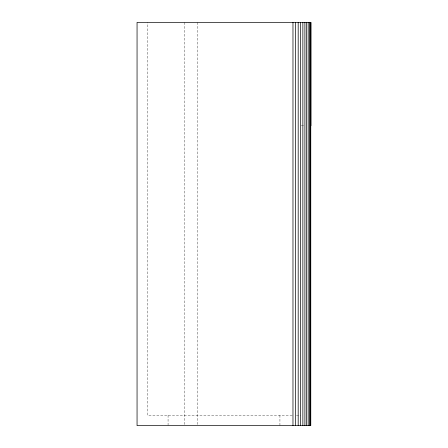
<?xml version="1.0" encoding="UTF-8"?>
<svg xmlns="http://www.w3.org/2000/svg" width="448" height="448" viewBox="0 0 448 448"><rect width="100%" height="100%" fill="white"/><g stroke="black" fill="none" stroke-linecap="round" stroke-linejoin="round"><path stroke-width="0.34" stroke-dasharray="2.24 1.68" d="M301.297 125.787L304.052 125.787M292.225 415.262L147.392 415.262L147.392 22.4M296.419 415.262L300.608 415.262M279.933 415.262L279.933 425.6M197.221 22.4L197.221 425.6M184.61 22.4L184.61 425.6M168.067 415.262L168.067 425.6"/><path stroke-width="0.67" d="M310.946 125.787L310.946 22.4L137.054 22.4L137.054 425.6L310.772 425.6L310.772 22.4M310.24 22.4L310.24 425.6M309.372 22.4L309.372 425.6M308.174 22.4L308.174 425.6M306.673 22.4L306.673 425.6M304.892 22.4L304.892 425.6M302.859 22.4L302.859 425.6M300.608 22.4L300.608 425.6M298.183 22.4L298.183 425.6M295.618 22.4L295.618 425.6M292.97 22.4L292.97 425.6"/></g></svg>
